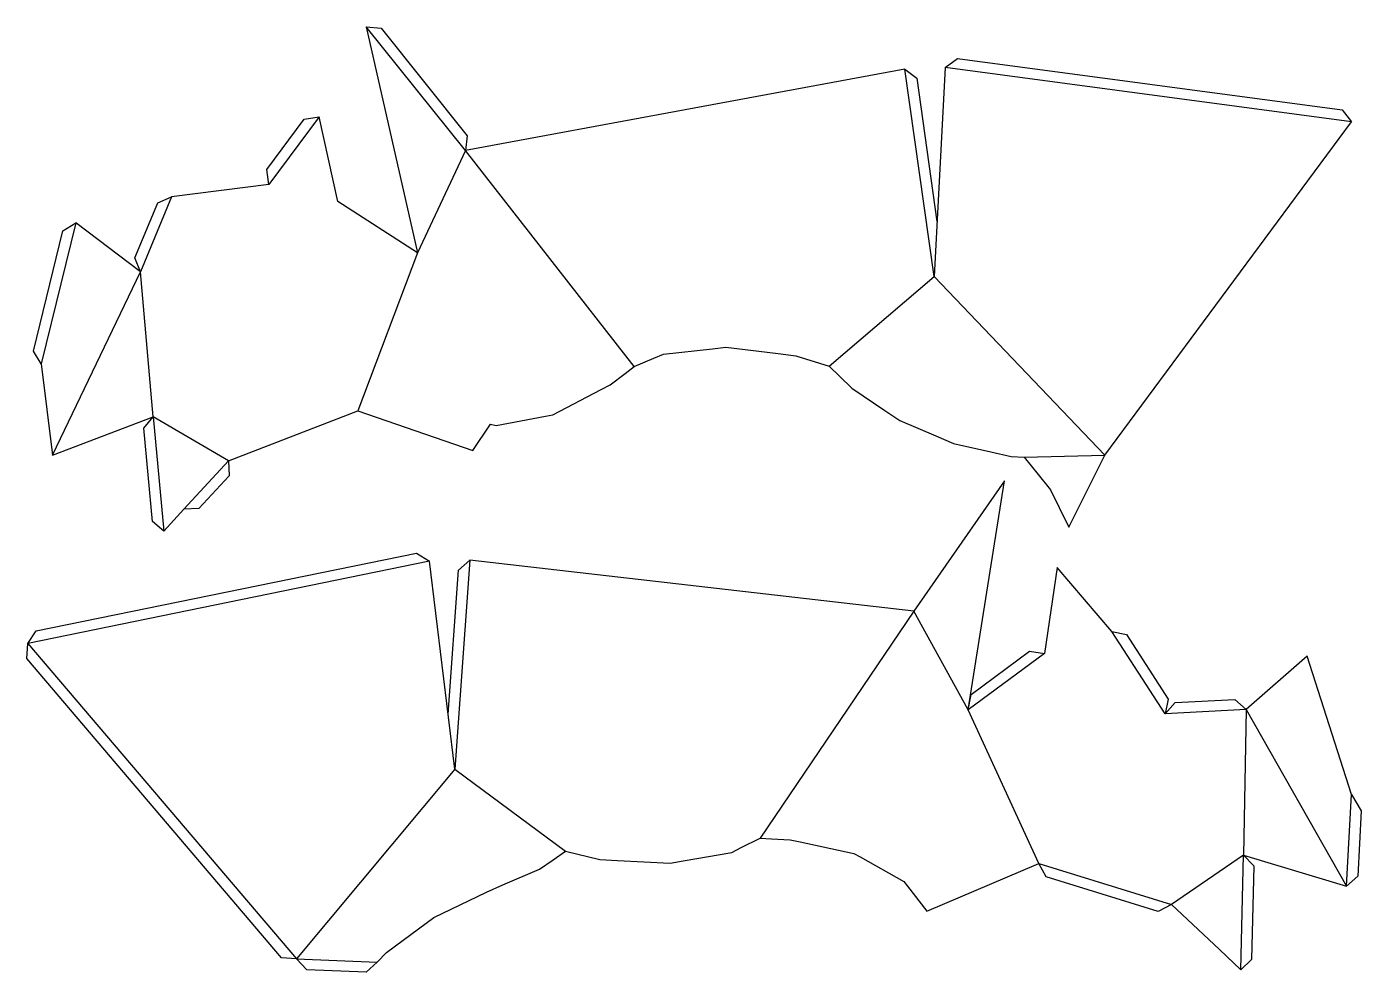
# Model space of a CAD drawing. Extents: x 2042 to 2670, y 20 to 465.
import ezdxf

# ---------------------------------------------------------------- set-up
doc = ezdxf.new("R2010")
doc.units = 0

msp = doc.modelspace()

# ---------------------------------------------------------------- linework, layer by layer
at = {"layer": 'CutLine', "color": 8, "linetype": 'CONTINUOUS'}
for p, q in [((2201.408692, 465.413379), (2208.437061, 464.637472)), ((2201.408692, 465.413379), (2225.676829, 358.94623)), ((2208.437061, 464.637472), (2248.963181, 414.053073)), ((2474.117278, 446.197998), (2479.895143, 450.468023)), ((2479.895143, 450.468023), (2661.132271, 426.166953)), ((2455.123606, 445.37579), (2248.187274, 407.024704)), ((2455.123606, 445.37579), (2460.771372, 441.121059)), ((2460.771372, 441.121059), (2470.254646, 373.708474)), ((2474.117278, 446.197998), (2468.867507, 347.676209)), ((2154.562595, 398.080209), (2172.248341, 421.898562)), ((2172.248341, 421.898562), (2179.24346, 422.932155)), ((2188.025866, 383.004), (2179.24346, 422.932155)), ((2661.132271, 426.166953), (2665.423447, 420.546828)), ((2549.370454, 263.590653), (2665.423447, 420.546828)), ((2248.963181, 414.053073), (2248.187274, 407.024704)), ((2155.596187, 391.085091), (2154.562595, 398.080209)), ((2155.596187, 391.085091), (2109.774155, 385.206395)), ((2103.238218, 382.507963), (2109.774155, 385.206395)), ((2092.424815, 356.487164), (2103.238218, 382.507963)), ((2225.676829, 358.94623), (2188.025866, 383.004)), ((2058.621467, 369.314342), (2064.670085, 372.976885)), ((2095.123247, 349.951227), (2064.670085, 372.976885)), ((2044.683753, 312.588797), (2058.621467, 369.314342)), ((2095.123247, 349.951227), (2092.424815, 356.487164)), ((2364.54888, 313.682618), (2370.804768, 314.37467)), ((2370.804768, 314.37467), (2395.457977, 311.411253)), ((2048.346297, 306.540179), (2044.683753, 312.588797)), ((2327.685107, 305.346521), (2336.875096, 309.203398)), ((2336.875096, 309.203398), (2341.462682, 311.128729)), ((2341.462682, 311.128729), (2364.54888, 313.682618)), ((2395.457977, 311.411253), (2403.753234, 310.414132)), ((2403.753234, 310.414132), (2419.532671, 305.4888)), ((2048.346297, 306.540179), (2053.733964, 263.598022)), ((2316.373733, 296.706598), (2323.409759, 302.080901)), ((2323.409759, 302.080901), (2327.685107, 305.346521)), ((2419.532671, 305.4888), (2424.537247, 300.559533)), ((2312.113845, 294.477807), (2316.373733, 296.706598)), ((2424.537247, 300.559533), (2430.110106, 295.070562)), ((2289.287464, 282.534853), (2312.113845, 294.477807)), ((2430.110106, 295.070562), (2445.751337, 284.626366)), ((2136.646864, 260.844905), (2197.470643, 284.410439)), ((2197.470643, 284.410439), (2251.717041, 265.714012)), ((2445.751337, 284.626366), (2452.776516, 279.935413)), ((2053.733964, 263.598022), (2101.153305, 281.677312)), ((2096.641657, 276.232587), (2101.153305, 281.677312)), ((2251.717041, 265.714012), (2259.966993, 278.172616)), ((2259.966993, 278.172616), (2262.695465, 277.553194)), ((2262.695465, 277.553194), (2285.933024, 281.906446)), ((2285.933024, 281.906446), (2289.287464, 282.534853)), ((2452.776516, 279.935413), (2469.738488, 272.673585)), ((2100.753619, 232.356029), (2096.641657, 276.232587)), ((2469.738488, 272.673585), (2478.105617, 269.09141)), ((2478.105617, 269.09141), (2495.620899, 265.113536)), ((2495.620899, 265.113536), (2505.124053, 262.955281)), ((2136.646864, 260.844905), (2136.9094, 253.778712)), ((2505.124053, 262.955281), (2511.384957, 262.685461)), ((2511.384957, 262.685461), (2517.841354, 254.538211)), ((2532.372539, 229.608478), (2549.370454, 263.590653)), ((2136.9094, 253.778712), (2122.632253, 238.399728)), ((2517.841354, 254.538211), (2523.64365, 247.266812)), ((2502.084627, 251.406658), (2459.288166, 190.039436)), ((2484.942764, 143.562544), (2502.084627, 251.406658)), ((2523.64365, 247.266812), (2527.751176, 238.92007)), ((2527.751176, 238.92007), (2532.372539, 229.608478)), ((2106.198344, 227.844381), (2115.56606, 238.137192)), ((2122.632253, 238.399728), (2115.56606, 238.137192)), ((2106.198344, 227.844381), (2100.753619, 232.356029)), ((2046.003893, 180.763017), (2225.142932, 217.459657)), ((2225.142932, 217.459657), (2231.20054, 213.596728)), ((2244.863746, 209.4488), (2250.205817, 214.08154)), ((2459.288166, 190.039436), (2250.205817, 214.08154)), ((2243.207445, 115.668503), (2231.20054, 213.596728)), ((2240.034878, 141.543932), (2244.863746, 209.4488)), ((2526.788459, 210.637872), (2520.819994, 170.193272)), ((2552.605104, 180.522595), (2526.788459, 210.637872)), ((2042.109025, 174.861322), (2046.003893, 180.763017)), ((2552.605104, 180.522595), (2559.518397, 179.03721)), ((2559.518397, 179.03721), (2579.166117, 148.636011)), ((2041.544281, 167.812843), (2042.109025, 174.861322)), ((2486.346498, 150.831397), (2513.825043, 171.228002)), ((2513.825043, 171.228002), (2520.819994, 170.193272)), ((2161.623892, 26.814972), (2041.544281, 167.812843)), ((2644.571187, 168.842811), (2615.805575, 143.740709)), ((2665.50823, 103.712616), (2644.571187, 168.842811)), ((2484.942764, 143.562544), (2486.346498, 150.831397)), ((2579.166117, 148.636011), (2577.680732, 141.722717)), ((2577.680732, 141.722717), (2582.409456, 146.980013)), ((2582.409456, 146.980013), (2610.548278, 148.469433)), ((2610.548278, 148.469433), (2615.805575, 143.740709)), ((2665.50823, 103.712616), (2670.09396, 96.011529)), ((2670.09396, 96.011529), (2668.407482, 65.217656)), ((2378.047577, 78.687538), (2386.964667, 83.139155)), ((2386.964667, 83.139155), (2392.337911, 82.872465)), ((2392.337911, 82.872465), (2401.180771, 82.433571)), ((2401.180771, 82.433571), (2405.88059, 81.420727)), ((2289.521783, 73.011766), (2295.324427, 76.970651)), ((2295.324427, 76.970651), (2311.393021, 73.09124)), ((2350.727347, 72.402123), (2373.59622, 76.465317)), ((2373.59622, 76.465317), (2378.047577, 78.687538)), ((2405.88059, 81.420727), (2431.064381, 75.993527)), ((2431.064381, 75.993527), (2434.04425, 74.329933)), ((2283.06024, 68.603362), (2289.521783, 73.011766)), ((2311.393021, 73.09124), (2319.735827, 72.640543)), ((2319.735827, 72.640543), (2344.53035, 71.301079)), ((2344.53035, 71.301079), (2350.727347, 72.402123)), ((2434.04425, 74.329933), (2454.687012, 62.805552)), ((2465.493163, 48.736113), (2518.29763, 71.184192)), ((2521.600448, 64.931881), (2518.29763, 71.184192)), ((2614.572352, 75.212114), (2619.454278, 70.096765)), ((2614.572352, 75.212114), (2663.14154, 60.498561)), ((2619.454278, 70.096765), (2618.425608, 26.039956)), ((2265.808672, 61.112518), (2283.06024, 68.603362)), ((2574.372791, 48.642021), (2521.600448, 64.931881)), ((2668.407482, 65.217656), (2663.14154, 60.498561)), ((2241.463436, 49.686445), (2258.06022, 57.748047)), ((2258.06022, 57.748047), (2265.808672, 61.112518)), ((2454.687012, 62.805552), (2456.391286, 60.586613)), ((2456.391286, 60.586613), (2465.493163, 48.736113)), ((2580.625102, 51.944838), (2574.372791, 48.642021)), ((2580.625102, 51.944838), (2603.244622, 30.769431)), ((2218.798826, 35.079281), (2233.276446, 45.709761)), ((2233.276446, 45.709761), (2241.463436, 49.686445)), ((2210.943793, 29.311573), (2218.798826, 35.079281)), ((2168.672371, 26.250228), (2161.623892, 26.814972)), ((2173.472028, 21.057609), (2168.672371, 26.250228)), ((2206.639304, 24.757115), (2210.943793, 29.311573)), ((2603.244622, 30.769431), (2613.310258, 21.15803)), ((2618.425608, 26.039956), (2613.310258, 21.15803)), ((2201.446684, 19.957458), (2173.472028, 21.057609)), ((2206.639304, 24.757115), (2201.446684, 19.957458))]:
    msp.add_line(p, q, dxfattribs=at)
at = {"layer": 'MountainLine', "color": 5, "linetype": 'CONTINUOUS'}
for p, q in [((2064.670085, 372.976885), (2048.346297, 306.540179)), ((2225.676829, 358.94623), (2197.470643, 284.410439)), ((2518.29763, 71.184192), (2484.942764, 143.562544)), ((2663.14154, 60.498561), (2665.50823, 103.712616))]:
    msp.add_line(p, q, dxfattribs=at)
at = {"layer": 'ValleyLine', "color": 1, "linetype": 'CONTINUOUS'}
for p, q in [((2248.187274, 407.024704), (2201.408692, 465.413379)), ((2468.867507, 347.676209), (2455.123606, 445.37579)), ((2665.423447, 420.546828), (2474.117278, 446.197998)), ((2179.24346, 422.932155), (2155.596187, 391.085091)), ((2248.187274, 407.024704), (2225.676829, 358.94623)), ((2327.685107, 305.346521), (2248.187274, 407.024704)), ((2109.774155, 385.206395), (2095.123247, 349.951227)), ((2053.733964, 263.598022), (2095.123247, 349.951227)), ((2101.153305, 281.677312), (2095.123247, 349.951227)), ((2419.532671, 305.4888), (2468.867507, 347.676209)), ((2549.370454, 263.590653), (2468.867507, 347.676209)), ((2101.153305, 281.677312), (2106.198344, 227.844381)), ((2136.646864, 260.844905), (2101.153305, 281.677312)), ((2115.56606, 238.137192), (2136.646864, 260.844905)), ((2511.384957, 262.685461), (2549.370454, 263.590653)), ((2250.205817, 214.08154), (2243.207445, 115.668503)), ((2231.20054, 213.596728), (2042.109025, 174.861322)), ((2459.288166, 190.039436), (2386.964667, 83.139155)), ((2484.942764, 143.562544), (2459.288166, 190.039436)), ((2577.680732, 141.722717), (2552.605104, 180.522595)), ((2042.109025, 174.861322), (2168.672371, 26.250228)), ((2520.819994, 170.193272), (2484.942764, 143.562544)), ((2615.805575, 143.740709), (2577.680732, 141.722717)), ((2615.805575, 143.740709), (2614.572352, 75.212114)), ((2615.805575, 143.740709), (2663.14154, 60.498561)), ((2243.207445, 115.668503), (2168.672371, 26.250228)), ((2243.207445, 115.668503), (2295.324427, 76.970651)), ((2518.29763, 71.184192), (2580.625102, 51.944838)), ((2614.572352, 75.212114), (2580.625102, 51.944838)), ((2613.310258, 21.15803), (2614.572352, 75.212114)), ((2168.672371, 26.250228), (2206.639304, 24.757115))]:
    msp.add_line(p, q, dxfattribs=at)

doc.saveas('drawing.dxf')
